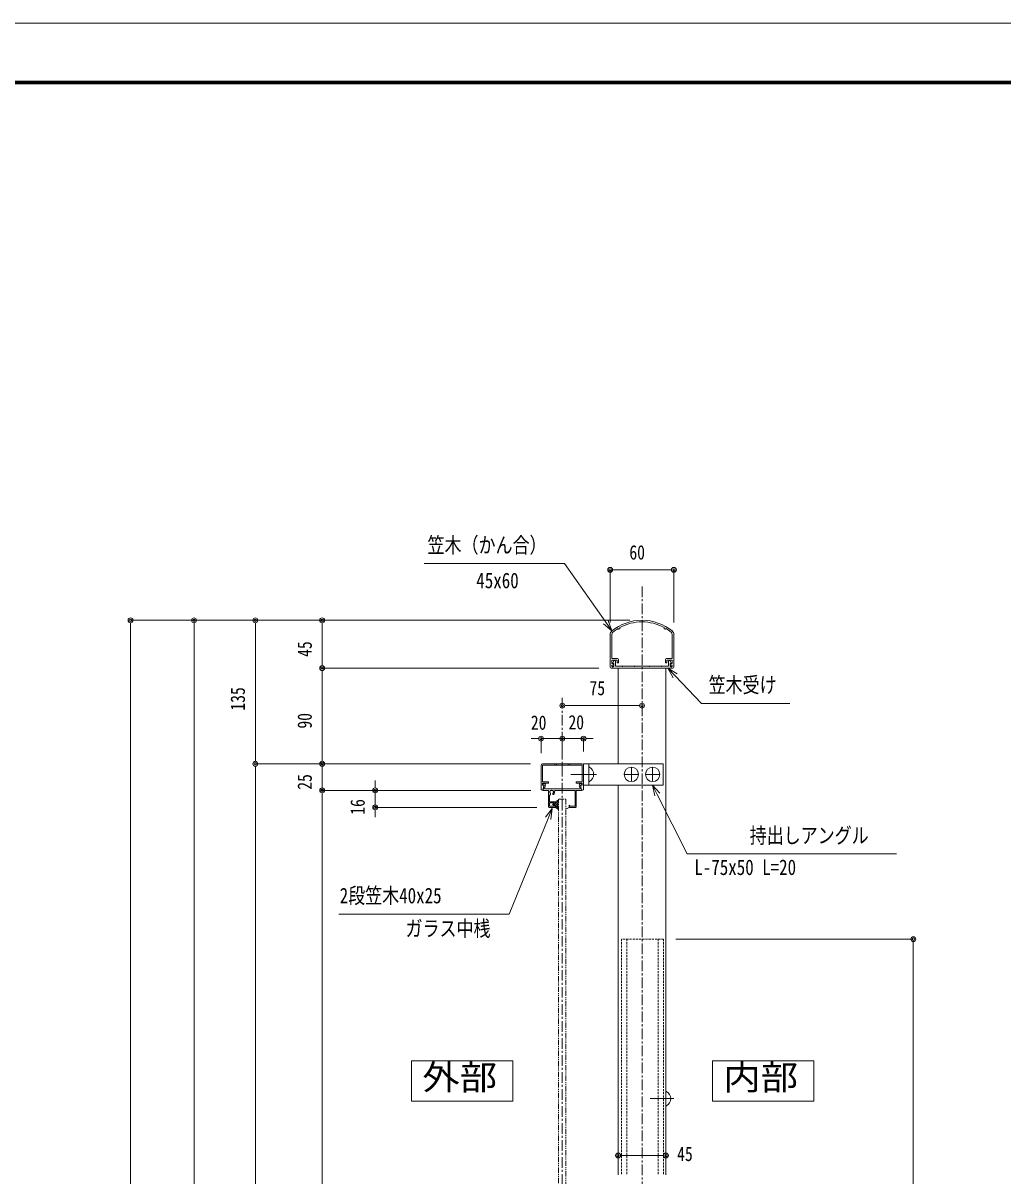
# Model space of a CAD drawing. Units: millimetres, scale not verified. Extents: x -3554 to 3554, y -1188 to 1188.
# Drawn here: x 1240 to 2163, y 103 to 1188 of the extents above; entities that cross this region are included whole.
import ezdxf
from ezdxf.enums import TextEntityAlignment as Align

# ---------------------------------------------------------------- set-up
doc = ezdxf.new("R2010")
doc.units = ezdxf.units.MM
doc.header["$LTSCALE"] = 8
for name, pattern in [('USER1', [2, 1.25, -0.25, 0.25, -0.25]), ('USER2', [1.25, 0.625, -0.125, 0.125, -0.125, 0.125, -0.125]), ('USER3', [0.375, 0.25, -0.125])]:
    doc.linetypes.add(name, pattern=pattern)
for name, color, linetype, lineweight in [('0-0_0', 7, 'Continuous', 18), ('0-1_DEFPOINTS', 5, 'Continuous', 18), ('0-3_アンカ__', 4, 'Continuous', 18), ('0-4_WAKU', 7, 'Continuous', 18), ('0-5_6_U_FF8A_U_FF6F_U_FF81_U_FF9D_U_FF78_U_FF9E', 4, 'Continuous', 18), ('0-6_2躯体線', 4, 'Continuous', 18), ('0-7_3中心線', 2, 'USER1', 18), ('0-8_41_U_FF71_U_FF99_U_FF90', 6, 'Continuous', 18), ('0-9_1手摺寸法', 3, 'Continuous', 18), ('0-A_42_U_FF71_U_FF99_U_FF90部品', 6, 'Continuous', 18), ('0-B_P4-12', 7, 'Continuous', 18), ('0-C_2a', 1, 'USER2', 18), ('0-D_4アルミ', 6, 'Continuous', 18), ('1-4_CYAN', 4, 'Continuous', 18)]:
    doc.layers.add(name, color=color, linetype=linetype, lineweight=lineweight)
doc.styles.add('ＭＳ ゴシック', font='')
doc.styles.get('ＭＳ ゴシック').set_extended_font_data('MS Gothic')

msp = doc.modelspace()

# ---------------------------------------------------------------- linework, layer by layer
at = {"layer": '0-0_0'}
for p, q in [((1795.22, 673.509), (1797.52, 673.509)), ((1850.62, 673.509), (1848.32, 673.509)), ((1341.578, 623.806), (1341.578, 621.506)), ((1401.34, 623.806), (1401.34, 621.506)), ((1459.056, 623.806), (1459.056, 621.506)), ((1521.986, 623.806), (1521.986, 621.506)), ((1521.986, 583.406), (1521.986, 585.706)), ((1521.986, 578.806), (1521.986, 576.506)), ((1800.407, 581.106), (1800.407, 491.106)), ((1845.407, 581.106), (1845.407, 104.397)), ((1750.207, 545.8), (1752.507, 545.8)), ((1820.607, 545.8), (1818.307, 545.8)), ((1725.607, 514.742), (1723.307, 514.742)), ((1745.607, 514.742), (1743.307, 514.742)), ((1750.207, 514.742), (1752.507, 514.742)), ((1770.207, 514.742), (1772.507, 514.742)), ((1459.056, 493.406), (1459.056, 495.706)), ((1459.056, 488.806), (1459.056, 486.506)), ((1521.986, 493.406), (1521.986, 495.706)), ((1521.986, 493.406), (1521.986, 495.706)), ((1571.791, 468.406), (1571.791, 470.706)), ((1800.407, 471.106), (1800.407, 104.397)), ((1521.986, 463.806), (1521.986, 461.506)), ((1521.986, 463.806), (1521.986, 461.506)), ((1571.791, 447.806), (1571.791, 445.506)), ((2078.2, 323.806), (2078.2, 321.506)), ((1802.707, 122.484), (1805.007, 122.484)), ((1843.107, 122.484), (1840.807, 122.484))]:
    msp.add_line(p, q, dxfattribs=at)
for points in [[(1794.587, 616.067), (1788.832, 624.245), (1749.963, 679.479), (1617.858, 679.479)], [(1791.023, 625.787), (1794.587, 616.067), (1786.641, 622.703)], [(1855.978, 575.726), (1847.134, 581.106), (1852.103, 572.024)], [(1847.134, 581.106), (1854.041, 573.875), (1878.879, 547.872), (1962.076, 547.872)], [(1839.627, 463.367), (1832.75, 471.106), (1834.836, 460.966)], [(1832.75, 471.106), (1837.231, 462.167), (1865.254, 406.263), (2062.405, 406.263)], [(1738.377, 448.977), (1734.612, 439.712), (1698.028, 349.678), (1537.753, 349.678)], [(1732.13, 440.721), (1738.377, 448.977), (1737.095, 438.703)]]:
    msp.add_lwpolyline(points, dxfattribs=at)
for centre, radius in [((1792.92, 673.509), 2.3), ((1792.92, 673.509), 1.15), ((1852.92, 673.509), 2.3), ((1852.92, 673.509), 1.15), ((1341.578, 626.106), 2.3), ((1341.578, 626.106), 1.15), ((1401.34, 626.106), 2.3), ((1401.34, 626.106), 1.15), ((1459.056, 626.106), 2.3), ((1459.056, 626.106), 1.15), ((1521.986, 626.106), 2.3), ((1521.986, 626.106), 1.15), ((1521.986, 581.106), 2.3), ((1521.986, 581.106), 2.3), ((1521.986, 581.106), 1.15), ((1521.986, 581.106), 1.15), ((1747.907, 545.8), 2.3), ((1747.907, 545.8), 1.15), ((1822.907, 545.8), 2.3), ((1822.907, 545.8), 1.15), ((1727.907, 514.742), 2.3), ((1727.907, 514.742), 1.15), ((1747.907, 514.742), 2.3), ((1747.907, 514.742), 2.3), ((1747.907, 514.742), 1.15), ((1747.907, 514.742), 1.15), ((1767.907, 514.742), 2.3), ((1767.907, 514.742), 1.15), ((1459.056, 491.106), 2.3), ((1459.056, 491.106), 2.3), ((1459.056, 491.106), 1.15), ((1459.056, 491.106), 1.15), ((1521.986, 491.106), 2.3), ((1521.986, 491.106), 2.3), ((1521.986, 491.106), 1.15), ((1521.986, 491.106), 1.15), ((1521.986, 466.106), 2.3), ((1521.986, 466.106), 2.3), ((1521.986, 466.106), 1.15), ((1521.986, 466.106), 1.15), ((1571.791, 466.106), 2.3), ((1571.791, 466.106), 1.15), ((1571.791, 450.106), 2.3), ((1571.791, 450.106), 1.15), ((2078.2, 326.106), 2.3), ((2078.2, 326.106), 1.15), ((1800.407, 122.484), 2.3), ((1800.407, 122.484), 1.15), ((1845.407, 122.484), 2.3), ((1845.407, 122.484), 1.15)]:
    msp.add_circle(centre, radius, dxfattribs=at)
at = {"layer": '0-1_DEFPOINTS'}
msp.add_line((3554.142, 1188), (190.142, 1188), dxfattribs=at)
at = {"layer": '0-3_アンカ__'}
for p, q in [((1744.407, 454.369), (1743.64, 454.369)), ((1743.64, 454.369), (1743.64, 451.044)), ((1744.407, 451.044), (1743.64, 451.044))]:
    msp.add_line(p, q, dxfattribs=at)
at = {"layer": '0-3_アンカ__', "linetype": 'USER3'}
for p, q in [((1803.657, 326.106), (1803.657, 104.397)), ((1843.157, 326.106), (1803.657, 326.106)), ((1808.657, 326.106), (1808.657, 104.397)), ((1838.157, 326.106), (1838.157, 104.397)), ((1843.157, 326.106), (1843.157, 104.397))]:
    msp.add_line(p, q, dxfattribs=at)
at = {"layer": '0-4_WAKU'}
for p, q in [((3471.342, 1133.2), (268.942, 1133.2)), ((3470.742, 1132.6), (269.542, 1132.6)), ((3470.142, 1132), (270.142, 1132)), ((3469.542, 1131.4), (270.742, 1131.4)), ((3468.942, 1130.8), (271.342, 1130.8))]:
    msp.add_line(p, q, dxfattribs=at)
at = {"layer": '0-5_6_U_FF8A_U_FF6F_U_FF81_U_FF9D_U_FF78_U_FF9E'}
for p, q in [((1819.657, 481.106), (1806.157, 481.106)), ((1812.907, 487.856), (1812.907, 474.356)), ((1839.657, 481.106), (1826.157, 481.106)), ((1832.907, 487.856), (1832.907, 474.356)), ((1741.407, 455.306), (1744.407, 457.206)), ((1742.644, 456.09), (1744.365, 454.369)), ((1743.726, 456.775), (1744.407, 456.094)), ((1744.407, 457.206), (1744.407, 454.369)), ((1738.567, 453.095), (1740.468, 451.195)), ((1739.43, 454), (1744.407, 449.023)), ((1740.43, 454.306), (1739.842, 454.306)), ((1740.43, 451.106), (1739.842, 451.106)), ((1741.168, 454.03), (1743.64, 451.558)), ((1741.407, 455.306), (1741.407, 454.456)), ((1741.407, 450.255), (1741.813, 449.849)), ((1741.562, 455.404), (1743.64, 453.326)), ((1744.154, 451.044), (1744.407, 450.791)), ((1744.407, 451.044), (1744.407, 448.206))]:
    msp.add_line(p, q, dxfattribs=at)
msp.add_lwpolyline([(1741.407, 450.956), (1741.407, 450.106), (1744.407, 448.206)], dxfattribs=at)
for centre in [(1812.907, 481.106), (1832.907, 481.106)]:
    msp.add_circle(centre, 6.75, dxfattribs=at)
for centre, start, end in [((1740.907, 454.456), 197.4576, 0), ((1740.907, 450.956), 0, 162.5424)]:
    msp.add_arc(centre, 0.5, start, end, dxfattribs=at)
at = {"layer": '0-6_2躯体線'}
for p, q in [((1755.967, 481.106), (1780.223, 481.106)), ((1772.907, 474.356), (1772.907, 487.856)), ((1773.407, 487.856), (1772.907, 487.856)), ((1773.407, 474.356), (1772.907, 474.356)), ((1830.467, 176.106), (1852.723, 176.106)), ((1845.407, 169.356), (1845.407, 182.856)), ((1845.907, 182.856), (1845.407, 182.856)), ((1845.907, 169.356), (1845.407, 169.356))]:
    msp.add_line(p, q, dxfattribs=at)
for centre in [(1769.712, 481.106), (1842.212, 176.106)]:
    msp.add_arc(centre, 7.695, 298.69866, 61.30134, dxfattribs=at)
at = {"layer": '0-7_3中心線'}
for p, q in [((1822.907, 657.955), (1822.907, -887.018)), ((1747.907, 553.044), (1747.907, -406.894))]:
    msp.add_line(p, q, dxfattribs=at)
at = {"layer": '0-8_41_U_FF71_U_FF99_U_FF90'}
for p, q in [((1729.207, 489.806), (1729.207, 474.106)), ((1767.907, 491.106), (1842.907, 491.106)), ((1767.907, 471.106), (1767.907, 491.106)), ((1772.907, 471.106), (1772.907, 491.106)), ((1842.907, 491.106), (1842.907, 471.106)), ((1730.707, 471.106), (1729.657, 471.106)), ((1729.755, 466.346), (1730.707, 471.106)), ((1731.231, 467.606), (1731.942, 471.16)), ((1738.076, 467.399), (1738.207, 467.606)), ((1747.907, 467.606), (1738.207, 467.606)), ((1747.907, 467.606), (1738.207, 467.606)), ((1747.907, 467.606), (1764.583, 467.606)), ((1764.583, 467.606), (1763.873, 471.16)), ((1766.059, 466.346), (1765.107, 471.106)), ((1765.107, 471.106), (1766.157, 471.106)), ((1842.907, 471.106), (1767.907, 471.106)), ((1734.907, 466.106), (1729.951, 466.106)), ((1734.907, 466.106), (1734.907, 450.606)), ((1736.838, 462.504), (1735.907, 460.892)), ((1735.907, 460.892), (1735.907, 455.306)), ((1759.907, 466.106), (1741.581, 466.106)), ((1759.907, 466.106), (1759.907, 451.106)), ((1760.907, 466.106), (1760.907, 450.606)), ((1760.907, 466.106), (1765.863, 466.106)), ((1735.407, 450.106), (1741.407, 450.106)), ((1735.907, 455.306), (1741.407, 455.306)), ((1735.907, 454.306), (1740.43, 454.306)), ((1735.907, 454.306), (1735.907, 451.106)), ((1735.907, 451.106), (1740.43, 451.106)), ((1741.407, 455.306), (1741.407, 454.456)), ((1741.407, 450.956), (1741.407, 450.106)), ((1754.407, 452.106), (1755.407, 451.106)), ((1754.407, 452.106), (1754.407, 450.106)), ((1754.407, 450.106), (1760.407, 450.106)), ((1755.407, 451.106), (1759.907, 451.106))]:
    msp.add_line(p, q, dxfattribs=at)
msp.add_lwpolyline([(1737.738, 467.399), (1737.607, 467.606), (1731.231, 467.606)], dxfattribs=at)
for centre, radius, start, end in [((1730.707, 471.356), 1.25, 350.94853, 183.81513), ((1729.657, 471.306), 0.2, 180, 270), ((1737.907, 467.506), 0.2, 212.33353, 327.66647), ((1765.107, 471.356), 1.25, 356.18487, 189.05147), ((1766.157, 471.306), 0.2, 270, 350.45291), ((1729.951, 466.306), 0.2, 168.69007, 270), ((1737.907, 464.356), 1.75, 312.83959, 227.24126), ((1736.38, 462.704), 0.5, 336.37937, 47.24126), ((1739.437, 462.707), 0.5, 132.83959, 312.83959), ((1737.907, 464.356), 2.75, 312.83959, 11.53696), ((1741.581, 465.106), 1, 90, 191.53696), ((1765.863, 466.306), 0.2, 270, 11.30993), ((1735.407, 450.606), 0.5, 180, 270), ((1740.907, 454.456), 0.5, 197.4576, 0), ((1740.907, 450.956), 0.5, 0, 162.5424), ((1760.407, 450.606), 0.5, 270, 0)]:
    msp.add_arc(centre, radius, start, end, dxfattribs=at)
at = {"layer": '0-9_1手摺寸法'}
for p, q in [((1792.92, 624.071), (1792.92, 673.509)), ((1848.32, 673.509), (1797.52, 673.509)), ((1852.92, 624.071), (1852.92, 673.509)), ((1811.42, 626.106), (1341.578, 626.106)), ((1341.578, 621.506), (1341.578, -484.294)), ((1811.407, 626.106), (1401.34, 626.106)), ((1401.34, 621.506), (1401.34, -469.294)), ((1811.407, 626.106), (1459.056, 626.106)), ((1459.056, 621.506), (1459.056, 495.706)), ((1811.42, 626.106), (1521.986, 626.106)), ((1521.986, 621.506), (1521.986, 585.706)), ((1782.42, 581.106), (1521.986, 581.106)), ((1782.42, 581.106), (1521.986, 581.106)), ((1521.986, 576.506), (1521.986, 495.706)), ((1818.307, 545.8), (1752.507, 545.8)), ((1723.307, 514.742), (1718.707, 514.742)), ((1727.907, 501.106), (1727.907, 514.742)), ((1747.907, 514.742), (1727.907, 514.742)), ((1743.307, 514.742), (1738.707, 514.742)), ((1747.907, 502.606), (1747.907, 514.742)), ((1767.907, 514.742), (1747.907, 514.742)), ((1747.907, 502.606), (1747.907, 514.742)), ((1752.507, 514.742), (1757.107, 514.742)), ((1767.907, 502.606), (1767.907, 514.742)), ((1772.507, 514.742), (1777.107, 514.742)), ((1521.986, 495.706), (1521.986, 500.306)), ((1717.907, 491.106), (1459.056, 491.106)), ((1717.907, 491.106), (1459.056, 491.106)), ((1717.907, 491.106), (1521.986, 491.106)), ((1717.907, 491.106), (1521.986, 491.106)), ((1521.986, 491.106), (1521.986, 466.106)), ((1459.056, 486.506), (1459.056, -389.294)), ((1571.791, 470.706), (1571.791, 475.306)), ((1718.438, 466.106), (1521.986, 466.106)), ((1718.438, 466.106), (1521.986, 466.106)), ((1521.986, 461.506), (1521.986, -364.294)), ((1521.986, 461.506), (1521.986, 456.906)), ((1718.451, 466.106), (1571.791, 466.106)), ((1571.791, 450.106), (1571.791, 466.106)), ((1723.907, 450.106), (1571.791, 450.106)), ((1571.791, 445.506), (1571.791, 440.906)), ((1854.657, 326.106), (2078.2, 326.106)), ((2078.2, 321.506), (2078.2, -469.294)), ((1800.407, 115.897), (1800.407, 122.484)), ((1805.007, 122.484), (1840.807, 122.484)), ((1845.407, 115.897), (1845.407, 122.484))]:
    msp.add_line(p, q, dxfattribs=at)
at = {"layer": '0-A_42_U_FF71_U_FF99_U_FF90部品'}
for p, q in [((1727.907, 489.606), (1727.907, 467.606)), ((1747.907, 491.106), (1729.407, 491.106)), ((1741.076, 490.013), (1741.207, 489.806)), ((1742.107, 489.806), (1741.207, 489.806)), ((1742.238, 490.013), (1742.107, 489.806)), ((1742.576, 490.013), (1742.707, 489.806)), ((1747.607, 489.806), (1742.707, 489.806)), ((1747.738, 490.013), (1747.607, 489.806)), ((1747.907, 491.106), (1766.407, 491.106)), ((1748.076, 490.013), (1748.207, 489.806)), ((1748.207, 489.806), (1753.107, 489.806)), ((1753.238, 490.013), (1753.107, 489.806)), ((1753.576, 490.013), (1753.707, 489.806)), ((1753.707, 489.806), (1754.607, 489.806)), ((1754.738, 490.013), (1754.607, 489.806)), ((1755.076, 490.013), (1755.207, 489.806)), ((1755.207, 489.806), (1766.607, 489.806)), ((1766.607, 489.806), (1766.607, 474.106)), ((1767.907, 489.606), (1767.907, 467.606)), ((1729.207, 474.106), (1734.907, 474.106)), ((1729.207, 472.906), (1734.907, 472.906)), ((1729.207, 472.906), (1729.207, 471.106)), ((1729.207, 471.106), (1730.341, 471.106)), ((1730.635, 470.748), (1729.741, 466.274)), ((1734.907, 474.106), (1734.907, 472.906)), ((1760.907, 474.106), (1760.907, 472.906)), ((1766.607, 474.106), (1760.907, 474.106)), ((1766.607, 472.906), (1760.907, 472.906)), ((1765.179, 470.748), (1766.074, 466.274)), ((1766.607, 471.106), (1765.473, 471.106)), ((1766.607, 472.906), (1766.607, 471.106))]:
    msp.add_line(p, q, dxfattribs=at)
msp.add_lwpolyline([(1740.738, 490.013), (1740.607, 489.806), (1729.207, 489.806)], dxfattribs=at)
for centre, radius, start, end in [((1729.407, 489.606), 1.5, 90, 180), ((1740.907, 489.906), 0.2, 32.33353, 147.66647), ((1742.407, 489.906), 0.2, 32.33353, 147.66647), ((1747.907, 489.906), 0.2, 90, 147.66647), ((1747.907, 489.906), 0.2, 32.33353, 90), ((1753.407, 489.906), 0.2, 32.33353, 147.66647), ((1754.907, 489.906), 0.2, 32.33353, 147.66647), ((1766.407, 489.606), 1.5, 0, 90), ((1729.407, 467.606), 1.5, 180, 276.07138), ((1730.341, 470.806), 0.3, 348.69007, 90), ((1765.473, 470.806), 0.3, 90, 191.30993), ((1766.407, 467.606), 1.5, 263.92862, 0), ((1729.545, 466.314), 0.2, 276.07138, 348.69007), ((1766.27, 466.314), 0.2, 191.30993, 263.92862)]:
    msp.add_arc(centre, radius, start, end, dxfattribs=at)
at = {"layer": '0-B_P4-12'}
for p, q in [((1606.07, 211.734), (1606.07, 173.724)), ((1889.29, 211.734), (1889.29, 173.724))]:
    msp.add_line(p, q, dxfattribs=at)
for points in [[(1606.07, 173.724), (1701.396, 173.724), (1701.396, 211.734), (1606.07, 211.734)], [(1889.29, 173.724), (1984.616, 173.724), (1984.616, 211.735), (1889.29, 211.735)]]:
    msp.add_lwpolyline(points, dxfattribs=at)
at = {"layer": '0-C_2a'}
for p, q in [((1744.407, -363.612), (1744.407, 457.667)), ((1744.407, 457.667), (1751.207, 457.667)), ((1751.207, 457.667), (1751.207, -363.612))]:
    msp.add_line(p, q, dxfattribs=at)
at = {"layer": '0-D_4アルミ'}
for p, q in [((1792.92, 612.571), (1792.92, 582.106)), ((1794.42, 612.571), (1794.42, 590.106)), ((1851.42, 612.571), (1851.42, 590.106)), ((1852.92, 612.571), (1852.92, 582.106)), ((1794.42, 590.106), (1799.92, 590.106)), ((1794.42, 588.606), (1799.42, 588.606)), ((1794.42, 588.606), (1794.42, 585.406)), ((1795.42, 585.606), (1796.308, 588.093)), ((1797.92, 587.65), (1797.92, 582.906)), ((1799.42, 588.606), (1799.42, 586.606)), ((1799.92, 586.106), (1800.92, 586.106)), ((1800.92, 589.106), (1800.92, 586.106)), ((1844.92, 589.106), (1844.92, 586.106)), ((1845.92, 586.106), (1844.92, 586.106)), ((1851.42, 590.106), (1845.92, 590.106)), ((1851.42, 588.606), (1846.42, 588.606)), ((1846.42, 588.606), (1846.42, 586.606)), ((1847.92, 587.65), (1847.92, 582.906)), ((1850.42, 585.606), (1849.532, 588.093)), ((1851.42, 588.606), (1851.42, 585.406)), ((1793.92, 581.106), (1795.42, 581.106)), ((1794.42, 585.406), (1796.22, 585.406)), ((1794.42, 583.906), (1794.42, 582.606)), ((1794.42, 582.606), (1795.42, 582.606)), ((1795.42, 582.606), (1795.42, 581.106)), ((1795.42, 582.106), (1795.42, 581.106)), ((1822.92, 581.106), (1795.42, 581.106)), ((1796.42, 585.406), (1795.62, 585.406)), ((1796.42, 582.606), (1795.92, 582.606)), ((1796.42, 585.406), (1796.42, 582.606)), ((1822.92, 582.906), (1797.92, 582.906)), ((1804.32, 582.906), (1804.451, 582.699)), ((1804.92, 582.906), (1804.789, 582.699)), ((1815.62, 582.906), (1815.751, 582.699)), ((1816.22, 582.906), (1816.089, 582.699)), ((1822.92, 582.906), (1847.92, 582.906)), ((1822.92, 581.106), (1850.42, 581.106)), ((1829.62, 582.906), (1829.751, 582.699)), ((1830.22, 582.906), (1830.089, 582.699)), ((1840.92, 582.906), (1841.051, 582.699)), ((1841.52, 582.906), (1841.389, 582.699)), ((1849.42, 585.406), (1850.22, 585.406)), ((1849.42, 585.406), (1849.42, 582.606)), ((1850.42, 583.906), (1849.42, 585.206)), ((1849.42, 582.606), (1849.92, 582.606)), ((1851.42, 585.406), (1849.62, 585.406)), ((1851.42, 583.906), (1850.42, 583.906)), ((1851.42, 582.606), (1850.42, 582.606)), ((1850.42, 582.606), (1850.42, 581.106)), ((1850.42, 582.106), (1850.42, 581.106)), ((1851.92, 581.106), (1850.42, 581.106)), ((1851.42, 583.906), (1851.42, 582.606))]:
    msp.add_line(p, q, dxfattribs=at)
msp.add_lwpolyline([(1794.42, 583.906), (1795.42, 583.906), (1796.42, 585.206)], dxfattribs=at)
for centre, radius, start, end in [((1822.92, 581.106), 45, 90, 129.0228), ((1801.17, 618.778), 1, 210.65859, 29.34141), ((1822.92, 581.106), 43.5, 90, 118.68283), ((1822.92, 581.106), 45, 50.9772, 90), ((1822.92, 581.106), 43.5, 61.31717, 90), ((1844.67, 618.778), 1, 150.65859, 329.34141), ((1797.42, 612.571), 4.5, 129.0228, 180), ((1797.42, 612.571), 3, 129.0228, 180), ((1822.92, 581.106), 43.5, 121.31717, 129.0228), ((1822.92, 581.106), 43.5, 50.9772, 58.68283), ((1848.42, 612.571), 3, 0, 50.9772), ((1848.42, 612.571), 4.5, 0, 50.9772), ((1797.008, 587.483), 0.928, 10.39365, 138.8876), ((1799.92, 586.606), 0.5, 180, 270), ((1799.92, 589.106), 1, 0, 90), ((1845.92, 589.106), 1, 90, 180), ((1845.92, 586.606), 0.5, 270, 0), ((1848.833, 587.483), 0.928, 41.1124, 169.60635), ((1793.92, 582.106), 1, 180, 270), ((1795.62, 585.606), 0.2, 180, 270), ((1795.92, 582.106), 0.5, 90, 180), ((1796.22, 585.206), 0.2, 360, 90), ((1804.62, 582.806), 0.2, 212.33353, 327.66647), ((1815.92, 582.806), 0.2, 212.33353, 327.66647), ((1829.92, 582.806), 0.2, 212.33353, 327.66647), ((1841.22, 582.806), 0.2, 212.33353, 327.66647), ((1849.62, 585.206), 0.2, 90, 180), ((1849.92, 582.106), 0.5, 0, 90), ((1850.22, 585.606), 0.2, 270, 0), ((1851.92, 582.106), 1, 270, 0)]:
    msp.add_arc(centre, radius, start, end, dxfattribs=at)
at = {"layer": '1-4_CYAN'}
msp.add_line((1754.407, 450.106), (1751.207, 448.534), dxfattribs=at)

# ---------------------------------------------------------------- texts
at = {"layer": '0-0_0', "style": 'ＭＳ ゴシック', "width": 0.8}
for s, p in [('笠木（かん合）', (1621.1, 685.182)), ('45x60', (1666.981, 651.828)), ('笠木受け', (1885.557, 553.575)), ('持出しアングル', (1924.24, 411.966)), ('L-75x50 L=20', (1872.155, 382.033)), ('2段笠木40x25', (1538.46, 355.381)), ('ガラス中桟', (1600.36, 324.397))]:
    msp.add_text(s, height=14.66, dxfattribs=at).set_placement(p, align=Align.BOTTOM_LEFT)
at = {"layer": '0-9_1手摺寸法', "color": 7, "style": 'ＭＳ ゴシック', "width": 0.8}
for s, p in [('60', (1811.004, 679.259)), ('75', (1773.491, 551.55)), ('20', (1718.291, 519.059)), ('20', (1753.691, 519.421)), ('45', (1855.959, 113.284))]:
    msp.add_text(s, height=13.49, dxfattribs=at).set_placement(p, align=Align.BOTTOM_LEFT)
for s, p in [('45', (1516.236, 591.69)), ('135', (1453.306, 541.083)), ('90', (1516.236, 524.19)), ('25', (1516.236, 466.69)), ('16', (1566.041, 443.149))]:
    msp.add_text(s, height=13.49, rotation=90, dxfattribs=at).set_placement(p, align=Align.BOTTOM_LEFT)
at = {"layer": '0-B_P4-12', "style": 'ＭＳ ゴシック', "width": 1.1}
for s, p in [('外部', (1616.13, 177.357)), ('内部', (1899.35, 177.357))]:
    msp.add_text(s, height=23.46, dxfattribs=at).set_placement(p, align=Align.BOTTOM_LEFT)

doc.saveas('drawing.dxf')
